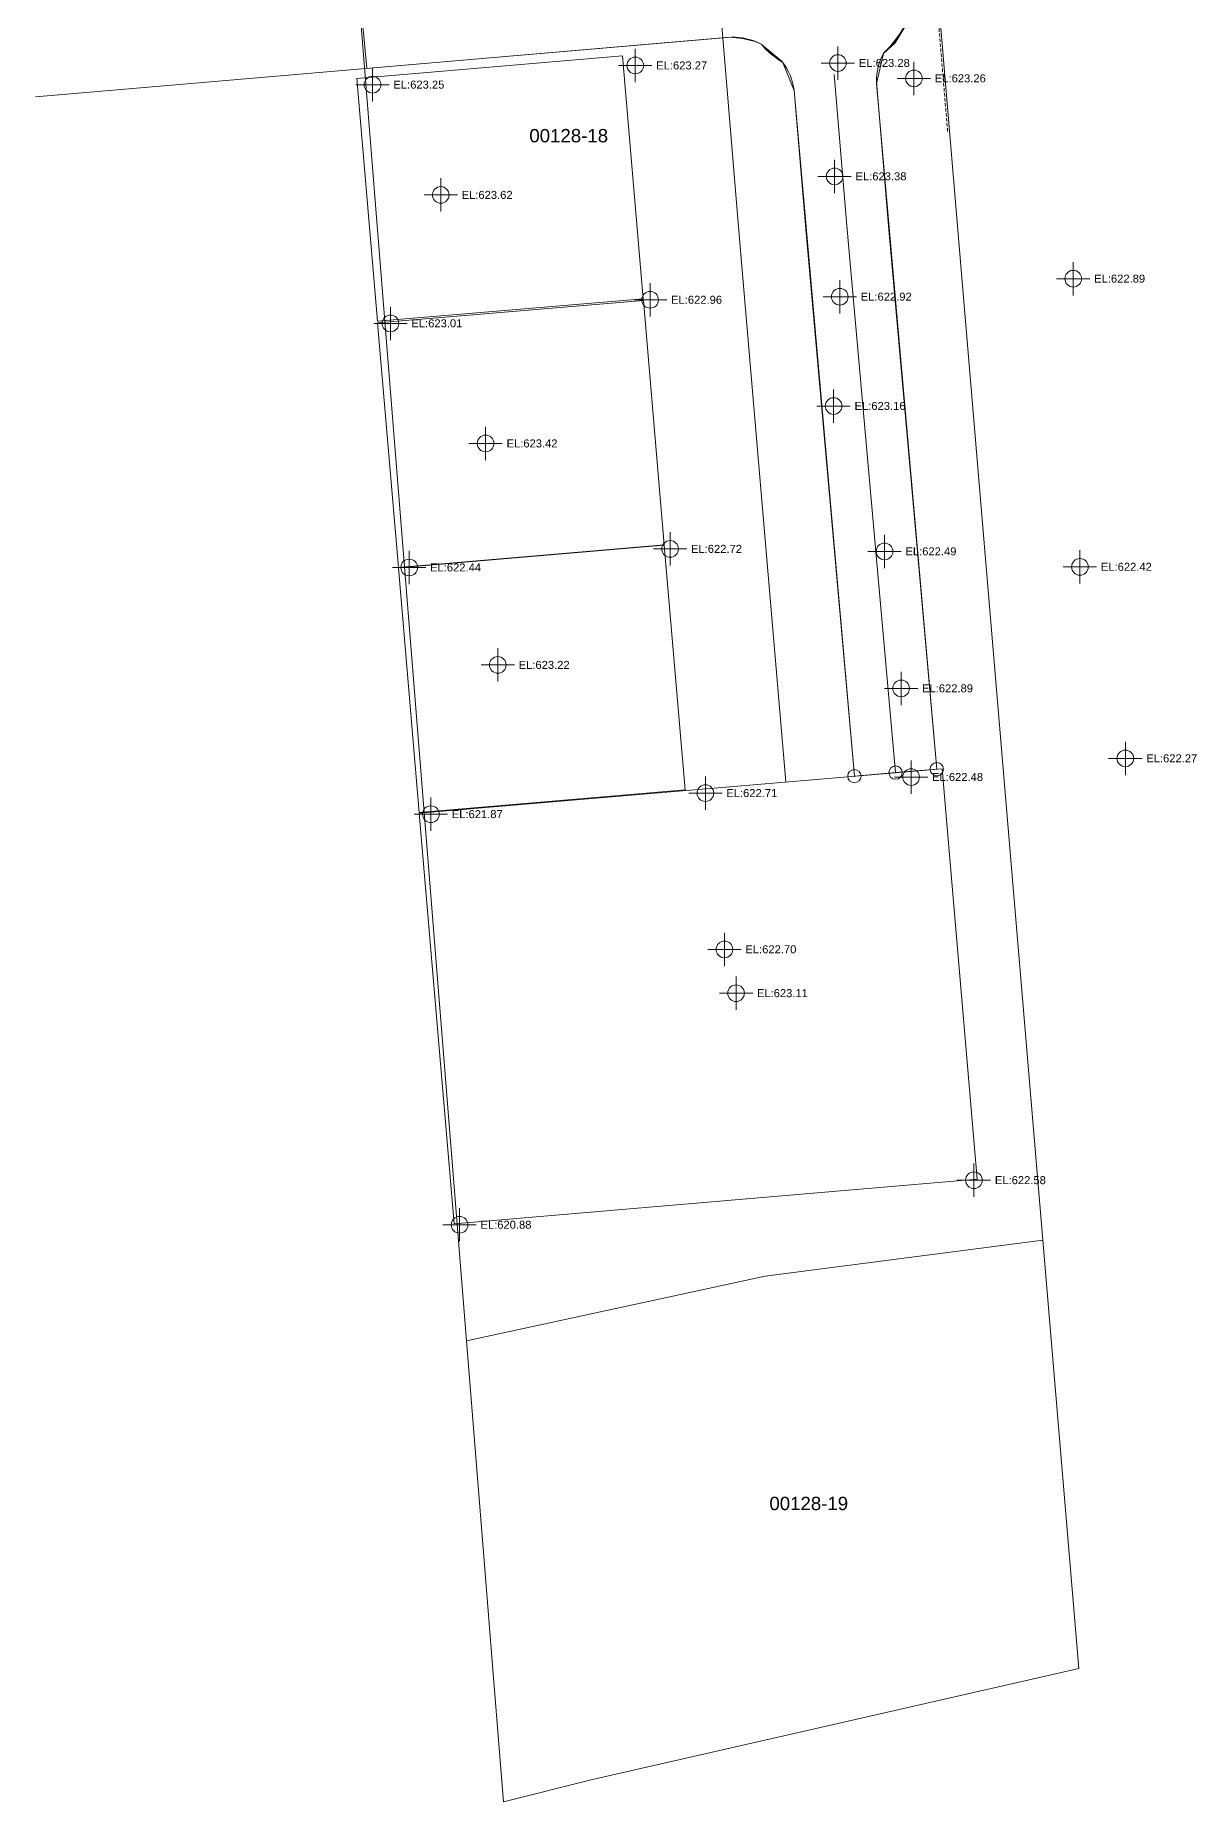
# Model space of a CAD drawing. Header units: metres. Extents: x 7516552 to 7517405, y 4692096 to 4693319.
# Drawn here: x 7516684.8 to 7516771.9, y 4692095.9 to 4692228.4 of the extents above; entities that cross this region are included whole.
import ezdxf

# ---------------------------------------------------------------- set-up
doc = ezdxf.new("R2010")
doc.units = ezdxf.units.M
doc.header["$PDMODE"] = 32
doc.header["$PDSIZE"] = 1
doc.linetypes.add('Dot & Dashed', pattern=[670.277762, 317.5, -176.388889, 0, -176.388874])
doc.linetypes.add('HIDDEN', pattern=[0.375, 0.25, -0.125])
for name, color, linetype, lineweight in [('dtm label', 1, 'Continuous', 0), ('New_Drawing & Figure_Pen_No__26', 5, 'Continuous', 0), ('nivelet model', 5, 'Continuous', 0), ('niveleta lartesite', 5, 'Continuous', 0), ('nr parcela', 7, 'Continuous', 0), ('Parcela Baze', 7, 'Continuous', 0), ('trotuari', 74, 'Continuous', 0)]:
    doc.layers.add(name, color=color, linetype=linetype, lineweight=lineweight)
doc.layers.add('New_Drawing & Figure_Pen_No__62', color=7, linetype='Continuous', lineweight=0, true_color=0xaaaaaa)
doc.styles.get("Standard").update_dxf_attribs({"font": 'arial.ttf'})

msp = doc.modelspace()

# ---------------------------------------------------------------- linework, layer by layer
at = {"layer": 'dtm label', "color": 1, "linetype": 'Continuous', "lineweight": 0}
for p, q in [((7516729.795, 4692224.881, 623.275), (7516729.795, 4692227.381, 623.275)), ((7516744.988, 4692225.067, 623.277), (7516744.988, 4692227.567, 623.277)), ((7516710.095, 4692223.442, 623.254), (7516710.095, 4692225.942, 623.254)), ((7516728.545, 4692226.131, 623.275), (7516731.045, 4692226.131, 623.275)), ((7516743.738, 4692226.317, 623.277), (7516746.238, 4692226.317, 623.277)), ((7516749.435, 4692225.161, 623.261), (7516751.935, 4692225.161, 623.261)), ((7516750.685, 4692223.911, 623.261), (7516750.685, 4692226.411, 623.261)), ((7516708.845, 4692224.692, 623.254), (7516711.345, 4692224.692, 623.254)), ((7516762.629, 4692208.892, 622.892), (7516762.629, 4692211.392, 622.892)), ((7516730.911, 4692207.306, 622.962), (7516730.911, 4692209.806, 622.962)), ((7516745.129, 4692207.538, 622.92), (7516745.129, 4692210.038, 622.92)), ((7516761.379, 4692210.142, 622.892), (7516763.879, 4692210.142, 622.892)), ((7516711.443, 4692205.541, 623.011), (7516711.443, 4692208.041, 623.011)), ((7516729.661, 4692208.556, 622.962), (7516732.161, 4692208.556, 622.962)), ((7516743.879, 4692208.788, 622.92), (7516746.379, 4692208.788, 622.92)), ((7516710.193, 4692206.791, 623.011), (7516712.693, 4692206.791, 623.011)), ((7516732.406, 4692188.624, 622.724), (7516732.406, 4692191.124, 622.724)), ((7516748.482, 4692188.438, 622.487), (7516748.482, 4692190.938, 622.487)), ((7516712.845, 4692187.231, 622.436), (7516712.845, 4692189.731, 622.436)), ((7516731.156, 4692189.874, 622.724), (7516733.656, 4692189.874, 622.724)), ((7516747.232, 4692189.688, 622.487), (7516749.732, 4692189.688, 622.487)), ((7516763.131, 4692187.279, 622.415), (7516763.131, 4692189.779, 622.415)), ((7516711.595, 4692188.481, 622.436), (7516714.095, 4692188.481, 622.436)), ((7516761.881, 4692188.529, 622.415), (7516764.381, 4692188.529, 622.415)), ((7516766.534, 4692172.914, 622.274), (7516766.534, 4692175.414, 622.274)), ((7516750.478, 4692171.515, 622.48), (7516750.478, 4692174.015, 622.48)), ((7516765.284, 4692174.164, 622.274), (7516767.784, 4692174.164, 622.274)), ((7516735.052, 4692170.307, 622.708), (7516735.052, 4692172.807, 622.708)), ((7516749.228, 4692172.765, 622.48), (7516751.728, 4692172.765, 622.48)), ((7516714.469, 4692168.728, 621.87), (7516714.469, 4692171.228, 621.87)), ((7516733.802, 4692171.557, 622.708), (7516736.302, 4692171.557, 622.708)), ((7516713.219, 4692169.978, 621.87), (7516715.719, 4692169.978, 621.87)), ((7516736.482, 4692158.593, 622.702), (7516736.482, 4692161.093, 622.702)), ((7516735.232, 4692159.843, 622.702), (7516737.732, 4692159.843, 622.702)), ((7516755.187, 4692141.278, 622.579), (7516755.187, 4692143.778, 622.579)), ((7516753.937, 4692142.528, 622.579), (7516756.437, 4692142.528, 622.579)), ((7516716.622, 4692137.936, 620.882), (7516716.622, 4692140.436, 620.882)), ((7516715.372, 4692139.186, 620.882), (7516717.872, 4692139.186, 620.882))]:
    msp.add_line(p, q, dxfattribs=at)
for centre in [(7516729.795, 4692226.131, 623.275), (7516744.988, 4692226.317, 623.277), (7516710.095, 4692224.692, 623.254), (7516750.685, 4692225.161, 623.261), (7516762.629, 4692210.142, 622.892), (7516745.129, 4692208.788, 622.92), (7516730.911, 4692208.556, 622.962), (7516711.443, 4692206.791, 623.011), (7516732.406, 4692189.874, 622.724), (7516748.482, 4692189.688, 622.487), (7516712.845, 4692188.481, 622.436), (7516763.131, 4692188.529, 622.415), (7516766.534, 4692174.164, 622.274), (7516735.052, 4692171.557, 622.708), (7516750.478, 4692172.765, 622.48), (7516714.469, 4692169.978, 621.87), (7516736.482, 4692159.843, 622.702), (7516755.187, 4692142.528, 622.579), (7516716.622, 4692139.186, 620.882)]:
    msp.add_circle(centre, 0.625, dxfattribs=at)
at = {"layer": 'New_Drawing & Figure_Pen_No__26', "color": 5, "linetype": 'Continuous', "flags": 128}
for points in [[(7516684.819, 4692223.792), (7516736.978, 4692228.256)], [(7516741.089, 4692172.394), (7516737.613, 4692213.14), (7516736.361, 4692228.203)], [(7516746.221, 4692172.831), (7516742.595, 4692213.568), (7516741.706, 4692224.261)], [(7516752.399, 4692173.357), (7516748.772, 4692214.1), (7516747.872, 4692224.926)]]:
    msp.add_lwpolyline(points, dxfattribs=at)
for points in [[(7516736.978, 4692228.256, -0.1266535), (7516739.237, 4692227.739)], [(7516748.405, 4692227.064, 0.1216284), (7516747.872, 4692224.926)], [(7516740.811, 4692226.414, -0.1274043), (7516741.706, 4692224.261)]]:
    msp.add_lwpolyline(points, format="xyb", dxfattribs=at)
at = {"layer": 'New_Drawing & Figure_Pen_No__26', "color": 5, "linetype": 'Dot & Dashed', "flags": 128}
msp.add_lwpolyline([(7516749.31, 4692173.094), (7516745.684, 4692213.834), (7516744.717, 4692225.457)], dxfattribs=at)
at = {"layer": 'New_Drawing & Figure_Pen_No__26', "color": 5, "linetype": 'Continuous', "lineweight": 35}
for start, end in [(310.79328, 58.59625), (220.79074, 238.99795)]:
    msp.add_arc((7516744.158, 4692231.985), 6.5, start, end, dxfattribs=at)
at = {"layer": 'New_Drawing & Figure_Pen_No__62', "color": 3, "linetype": 'HIDDEN', "flags": 128}
msp.add_lwpolyline([(7516717.473, 4692435.575), (7516743.941, 4692332.566), (7516753.214, 4692221.146)], dxfattribs=at)
at = {"layer": 'nivelet model', "flags": 128}
for points, elevation in [([(7516728.839, 4692226.851), (7516708.911, 4692225.154), (7516710.462, 4692206.943), (7516730.39, 4692208.641)], 623.615), ([(7516730.4, 4692208.517), (7516710.472, 4692206.82), (7516712.033, 4692188.486), (7516731.961, 4692190.183)], 623.415), ([(7516731.963, 4692190.158), (7516712.035, 4692188.461), (7516713.598, 4692170.103), (7516733.526, 4692171.8)], 623.215), ([(7516752.795, 4692173.391), (7516755.417, 4692142.601), (7516716.224, 4692139.263), (7516713.602, 4692170.053)], 623.015)]:
    msp.add_lwpolyline(points, close=True, dxfattribs=dict(at, elevation=elevation))
at = {"layer": 'nivelet model'}
for points in [[(7516747.885, 4692224.775, 623.465), (7516748.401, 4692227.029, 623.499), (7516749.29, 4692227.832, 623.351), (7516750.345, 4692229.606, 623.483), (7516750.708, 4692231.315, 623.474), (7516750.298, 4692234.245, 623.555), (7516749.302, 4692235.946, 623.585), (7516747.547, 4692237.524, 623.6), (7516746.748, 4692238.509, 623.6)], [(7516741.706, 4692224.261, 623.465), (7516740.825, 4692226.399, 623.499), (7516739.245, 4692227.724, 623.351), (7516738.789, 4692227.931, 623.483), (7516737.826, 4692228.161, 623.474), (7516736.891, 4692228.248, 623.555), (7516709.611, 4692225.914, 623.41)], [(7516741.706, 4692224.261, 623.465), (7516740.825, 4692226.399, 623.499), (7516739.245, 4692227.724, 623.351), (7516738.789, 4692227.931, 623.483), (7516737.826, 4692228.161, 623.474), (7516736.891, 4692228.248, 623.555), (7516709.611, 4692225.914, 623.41)], [(7516741.706, 4692224.261, 623.465), (7516740.825, 4692226.399, 623.499), (7516739.245, 4692227.724, 623.351), (7516738.789, 4692227.931, 623.483), (7516737.826, 4692228.161, 623.474), (7516736.891, 4692228.248, 623.555)], [(7516741.706, 4692224.261, 623.465), (7516746.221, 4692172.831, 622.815), (7516749.31, 4692173.094, 622.815), (7516752.399, 4692173.357, 622.815), (7516747.885, 4692224.775, 623.465)]]:
    msp.add_polyline3d(points, dxfattribs=at)
for p in [(7516749.31, 4692173.094, 622.815), (7516752.399, 4692173.357, 622.815), (7516746.221, 4692172.831, 622.815)]:
    msp.add_point(p, dxfattribs=at)
at = {"layer": 'niveleta lartesite', "color": 5, "linetype": 'Continuous', "lineweight": 0}
for p, q in [((7516744.738, 4692216.564, 623.381), (7516744.738, 4692219.064, 623.381)), ((7516715.209, 4692215.171, 623.615), (7516715.209, 4692217.671, 623.615)), ((7516743.488, 4692217.814, 623.381), (7516745.988, 4692217.814, 623.381)), ((7516713.959, 4692216.421, 623.615), (7516716.459, 4692216.421, 623.615)), ((7516744.667, 4692199.343, 623.165), (7516744.667, 4692201.843, 623.165)), ((7516743.417, 4692200.593, 623.165), (7516745.917, 4692200.593, 623.165)), ((7516718.577, 4692196.531, 623.415), (7516718.577, 4692199.031, 623.415)), ((7516717.327, 4692197.781, 623.415), (7516719.827, 4692197.781, 623.415)), ((7516719.486, 4692179.921, 623.215), (7516719.486, 4692182.421, 623.215)), ((7516718.236, 4692181.171, 623.215), (7516720.736, 4692181.171, 623.215)), ((7516749.726, 4692178.163, 622.894), (7516749.726, 4692180.663, 622.894)), ((7516748.476, 4692179.413, 622.894), (7516750.976, 4692179.413, 622.894)), ((7516737.348, 4692155.303, 623.115), (7516737.348, 4692157.803, 623.115)), ((7516736.098, 4692156.553, 623.115), (7516738.598, 4692156.553, 623.115))]:
    msp.add_line(p, q, dxfattribs=at)
for centre in [(7516744.738, 4692217.814, 623.381), (7516715.209, 4692216.421, 623.615), (7516744.667, 4692200.593, 623.165), (7516718.577, 4692197.781, 623.415), (7516719.486, 4692181.171, 623.215), (7516749.726, 4692179.413, 622.894), (7516737.348, 4692156.553, 623.115)]:
    msp.add_circle(centre, 0.625, dxfattribs=at)
at = {"layer": 'Parcela Baze', "flags": 128}
for points in [[(7516751.06, 4692248.59), (7516735.21, 4692261.76), (7516704.59, 4692287.19), (7516717.14, 4692130.48), (7516739.53, 4692135.32), (7516760.35, 4692138.04)], [(7516751.06, 4692248.59), (7516735.21, 4692261.76), (7516704.59, 4692287.19), (7516717.14, 4692130.48), (7516739.53, 4692135.32), (7516760.35, 4692138.04)], [(7516760.35, 4692138.04), (7516739.53, 4692135.32), (7516717.14, 4692130.48), (7516718.54, 4692113.07), (7516719.07, 4692106.46), (7516719.91, 4692095.92), (7516726.6, 4692097.58), (7516763.05, 4692105.91)]]:
    msp.add_lwpolyline(points, close=True, dxfattribs=at)
at = {"layer": 'trotuari', "flags": 128}
msp.add_lwpolyline([(7516736.361, 4692228.203), (7516735.833, 4692234.381)], dxfattribs=at)
at = {"layer": 'trotuari', "elevation": 623.271, "flags": 128}
msp.add_lwpolyline([(7516709.664, 4692225.918), (7516709.083, 4692232.091)], dxfattribs=at)

# ---------------------------------------------------------------- texts
at = {"layer": 'dtm label', "color": 1, "linetype": 'Continuous', "lineweight": 0, "char_height": 0.6, "attachment_point": 4}
for s, insert in [('EL:623.27', (7516731.363, 4692226.131, 623.275)), ('EL:623.28', (7516746.556, 4692226.317, 623.277)), ('EL:623.26', (7516752.252, 4692225.161, 623.261)), ('EL:623.25', (7516711.662, 4692224.692, 623.254)), ('EL:622.89', (7516764.196, 4692210.142, 622.892)), ('EL:622.96', (7516732.479, 4692208.556, 622.962)), ('EL:622.92', (7516746.696, 4692208.788, 622.92)), ('EL:623.01', (7516713.011, 4692206.791, 623.011)), ('EL:622.72', (7516733.973, 4692189.874, 622.724)), ('EL:622.49', (7516750.049, 4692189.688, 622.487)), ('EL:622.44', (7516714.412, 4692188.481, 622.436)), ('EL:622.42', (7516764.699, 4692188.529, 622.415)), ('EL:622.27', (7516768.102, 4692174.164, 622.274)), ('EL:622.48', (7516752.045, 4692172.765, 622.48)), ('EL:622.71', (7516736.62, 4692171.557, 622.708)), ('EL:621.87', (7516716.037, 4692169.978, 621.87)), ('EL:622.70', (7516738.05, 4692159.843, 622.702)), ('EL:622.58', (7516756.754, 4692142.528, 622.579)), ('EL:620.88', (7516718.19, 4692139.186, 620.882))]:
    msp.add_mtext(s, dxfattribs=dict(at, insert=insert))
at = {"layer": 'niveleta lartesite', "color": 5, "linetype": 'Continuous', "lineweight": 0, "char_height": 0.6, "attachment_point": 4}
for s, insert in [('EL:623.38', (7516746.305, 4692217.814, 623.381)), ('EL:623.62', (7516716.777, 4692216.421, 623.615)), ('EL:623.16', (7516746.235, 4692200.593, 623.165)), ('EL:623.42', (7516720.144, 4692197.781, 623.415)), ('EL:623.22', (7516721.053, 4692181.171, 623.215)), ('EL:622.89', (7516751.293, 4692179.413, 622.894)), ('EL:623.11', (7516738.915, 4692156.553, 623.115))]:
    msp.add_mtext(s, dxfattribs=dict(at, insert=insert))
at = {"layer": 'nr parcela'}
for s, p in [('00128-18', (7516721.854, 4692220.368)), ('00128-19', (7516739.849, 4692117.786))]:
    msp.add_text(s, height=1, dxfattribs=at).set_placement(p)

doc.saveas('drawing.dxf')
